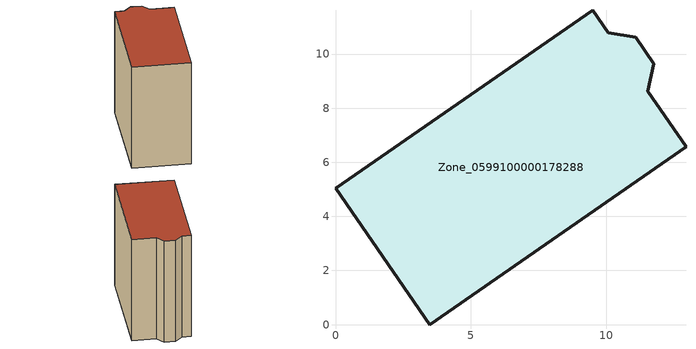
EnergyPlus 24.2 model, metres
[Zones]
Zone_0599100000178288
 floor ground (C_G): 3.47,0 0,5.04 9.5,11.61 10.07,10.78 11.09,10.62 11.77,9.63 11.54,8.63 12.95,6.57 z0
 wall outside (C_F): 11.54,8.63 11.77,9.63 11.09,10.62 10.07,10.78 9.5,11.61 0,5.04 3.47,0 12.95,6.57 11.54,8.63 z0:11.71
 roof outside (C_R): 3.47,0 12.95,6.57 11.54,8.63 11.77,9.63 11.09,10.62 10.07,10.78 9.5,11.61 0,5.04 z11.71
[BUILDING]
Pand.0599100000178288: North Axis=0; Terrain=City; Loads Convergence Tolerance Value=0.04; Temperature Convergence Tolerance Value=0.4; Solar Distribution=FullExterior; Maximum Number of Warmup Days=25; Minimum Number of Warmup Days=1
[Site:Location]
Rotterdam.The.Hague.AP_ZH_NLD Design_Conditions: Latitude=51.96; Longitude=4.45; Time Zone=1; Elevation=-4.5
[SITE:GROUNDTEMPERATURE:BUILDINGSURFACE]
18, 18, 18, 18, 18, 18, 18, 18, 18, 18, 18, 18
[MATERIAL] Thermal Absorptance=0.9; Solar Absorptance=0.7; Visible Absorptance=0.7
Name | Roughness | Thickness | Conductivity | Density | Specific Heat
G.TI.1946 | MediumSmooth | 0.15 | 1 | 540 | 1210
F.TI.1946 | Rough | 0.3 | 0.857143 | 1920 | 840
R.TI.1946 | MediumRough | 0.2 | 0.1 | 1500 | 1000
[CONSTRUCTION]
C_G: G.TI.1946
C_F: F.TI.1946
C_R: R.TI.1946
[ZONE]
Zone_0599100000178288: Type=1; Multiplier=1; Ceiling Height=Autocalculate; Volume=Autocalculate; Floor Area=autocalculate; Part of Total Floor Area=Yes
[ZONEINFILTRATION:DESIGNFLOWRATE]
Infil_Zone_0599100000178288: Zone or ZoneList or Space or SpaceList=Zone_0599100000178288; Schedule=AlwaysOn; Design Flow Rate Calculation Method=Flow/Area; Flow Rate per Floor Area=0.003; Constant Term Coefficient=1; Temperature Term Coefficient=0; Velocity Term Coefficient=0; Velocity Squared Term Coefficient=0
[HVACTEMPLATE:ZONE:IDEALLOADSAIRSYSTEM]
Zone_0599100000178288: Maximum Heating Supply Air Temperature=50; Minimum Cooling Supply Air Temperature=13; Maximum Heating Supply Air Humidity Ratio=0.0156; Minimum Cooling Supply Air Humidity Ratio=0.0077; Heating Limit=NoLimit; Cooling Limit=NoLimit; Dehumidification Control Type=ConstantSensibleHeatRatio; Cooling Sensible Heat Ratio=0.7; Dehumidification Setpoint=60; Humidification Control Type=None; Humidification Setpoint=30; Outdoor Air Method=None; Outdoor Air Flow Rate per Person=0.00944; Outdoor Air Flow Rate per Zone Floor Area=0; Outdoor Air Flow Rate per Zone=0; Demand Controlled Ventilation Type=None; Outdoor Air Economizer Type=NoEconomizer; Heat Recovery Type=None; Sensible Heat Recovery Effectiveness=0.7; Latent Heat Recovery Effectiveness=0.65
[ZONECONTROL:THERMOSTAT]
ThermostatControl_Zone_0599100000178288: Zone or ZoneList=Zone_0599100000178288; Control Type Schedule=DualSetpointControlType; Control 1=Thermostat_Zone_0599100000178288; Temperature Difference Between Cutout And Setpoint=0
[THERMOSTATSETPOINT:DUALSETPOINT]
Thermostat_Zone_0599100000178288: Heating Setpoint Temperature Schedule=HeatingSetpoint_Zone_0599100000178288; Cooling Setpoint Temperature Schedule=CoolingSetpoint_Zone_0599100000178288
[SCHEDULE:COMPACT]
HeatingSetpoint_Zone_0599100000178288: Through: 12/31, For: AllDays, Until: 24:00, 21
CoolingSetpoint_Zone_0599100000178288: Through: 12/31, For: AllDays, Until: 24:00, 24
DualSetpointControlType: Through: 12/31, For: AllDays, Until: 24:00, 4
AlwaysOn: Through: 12/31, For: AllDays, Until: 24:00, 1
